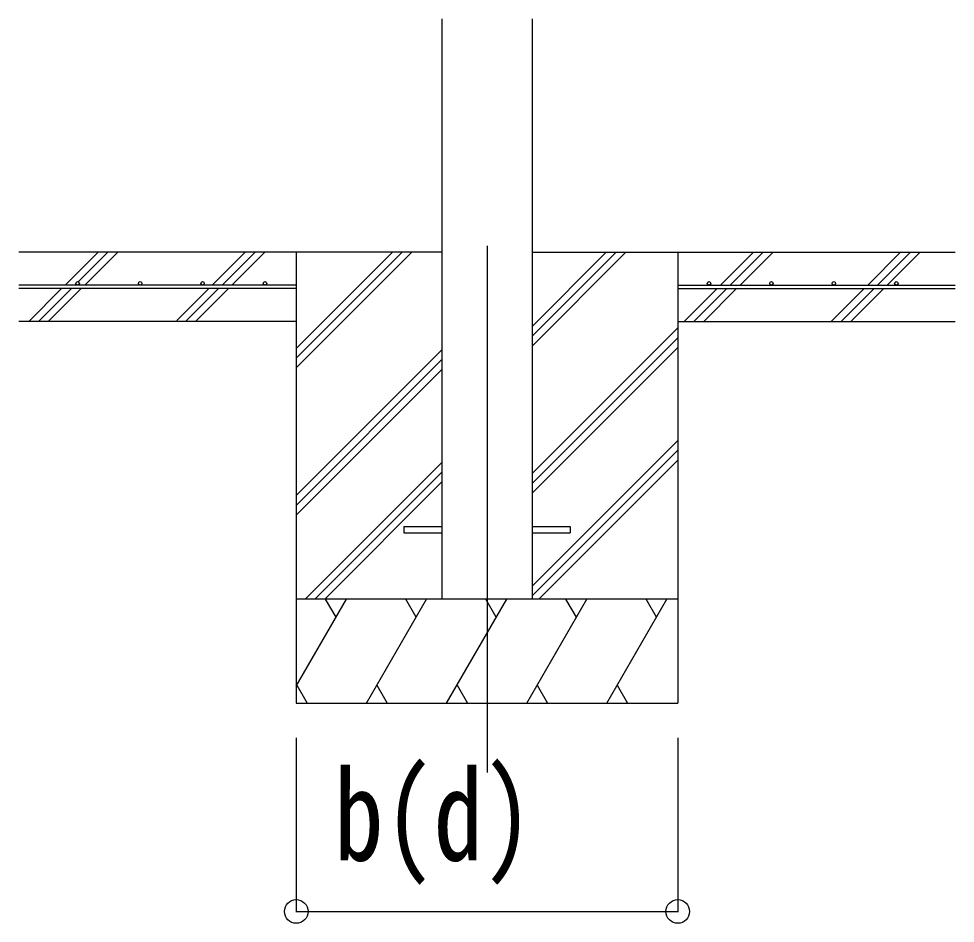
# Model space of a CAD drawing. Units: millimetres, scale not verified. Extents: x -16820 to 16820, y -11880 to 11880.
# Drawn here: x -11633 to -10283, y -6153 to -4850 of the extents above; entities that cross this region are included whole.
import ezdxf
from ezdxf.enums import TextEntityAlignment as Align

# ---------------------------------------------------------------- set-up
doc = ezdxf.new("R2010")
doc.units = ezdxf.units.MM
doc.header["$LTSCALE"] = 50
for name, color, linetype in [('0-3_YKK_12', 2, 'Continuous'), ('0-4_YKK_13', 4, 'Continuous'), ('0-5_YKK_A1', 4, 'Continuous'), ('0-6_YKK_D', 6, 'Continuous')]:
    doc.layers.add(name, color=color, linetype=linetype)
doc.styles.add('ＭＳ ゴシック', font='')
doc.styles.get('ＭＳ ゴシック').set_extended_font_data('MS Gothic')

msp = doc.modelspace()

# ---------------------------------------------------------------- linework, layer by layer
at = {"layer": '0-3_YKK_12'}
msp.add_line((-10957.92, -5176.79), (-10957.92, -5936), dxfattribs=at)
at = {"layer": '0-4_YKK_13'}
for p, q in [((-11077.72, -5581.5), (-11077.72, -5590.5)), ((-11077.72, -5581.5), (-11022.92, -5581.5)), ((-10892.92, -5581.5), (-10838.12, -5581.5)), ((-10838.12, -5581.5), (-10838.12, -5590.5)), ((-11077.72, -5590.5), (-11022.92, -5590.5)), ((-10892.92, -5590.5), (-10838.12, -5590.5))]:
    msp.add_line(p, q, dxfattribs=at)
at = {"layer": '0-5_YKK_A1'}
for p, q in [((-11022.92, -4849.65), (-11022.92, -5686)), ((-10892.92, -4849.65), (-10892.92, -5686)), ((-11022.92, -5186), (-11632.92, -5186)), ((-11566.09, -5233.5), (-11518.59, -5186)), ((-11547.09, -5228.64), (-11504.45, -5186)), ((-11537.8, -5233.5), (-11490.3, -5186)), ((-11353.96, -5233.5), (-11306.46, -5186)), ((-11339.81, -5233.5), (-11292.31, -5186)), ((-11325.67, -5233.5), (-11278.17, -5186)), ((-11232.92, -5186), (-11232.92, -5836)), ((-11232.92, -5352.88), (-11066.04, -5186)), ((-11232.92, -5338.74), (-11080.18, -5186)), ((-11232.92, -5324.6), (-11094.32, -5186)), ((-10892.92, -5321.25), (-10757.67, -5186)), ((-10892.92, -5307.11), (-10771.81, -5186)), ((-10892.92, -5292.96), (-10785.96, -5186)), ((-10892.92, -5186), (-10282.92, -5186)), ((-10682.92, -5186), (-10682.92, -5836)), ((-10621.32, -5233.5), (-10573.82, -5186)), ((-10607.18, -5233.5), (-10559.68, -5186)), ((-10593.04, -5233.5), (-10545.54, -5186)), ((-10409.19, -5233.5), (-10361.69, -5186)), ((-10395.05, -5233.5), (-10347.55, -5186)), ((-10380.91, -5233.5), (-10333.41, -5186)), ((-11232.92, -5233.5), (-11632.92, -5233.5)), ((-11551.95, -5233.5), (-11550.28, -5231.83)), ((-11232.92, -5233.5), (-11232.92, -5238.5)), ((-10682.92, -5233.5), (-10282.92, -5233.5)), ((-10682.92, -5233.5), (-10682.92, -5238.5)), ((-11232.92, -5238.5), (-11632.92, -5238.5)), ((-11618.59, -5286), (-11571.09, -5238.5)), ((-11604.45, -5286), (-11556.95, -5238.5)), ((-11590.3, -5286), (-11542.8, -5238.5)), ((-11405.05, -5284.6), (-11358.96, -5238.5)), ((-11392.31, -5286), (-11344.81, -5238.5)), ((-11378.17, -5286), (-11330.67, -5238.5)), ((-10682.92, -5238.5), (-10282.92, -5238.5)), ((-10673.82, -5286), (-10626.32, -5238.5)), ((-10659.68, -5286), (-10612.18, -5238.5)), ((-10645.54, -5286), (-10598.04, -5238.5)), ((-10461.69, -5286), (-10414.19, -5238.5)), ((-10447.55, -5286), (-10400.05, -5238.5)), ((-10433.41, -5286), (-10385.91, -5238.5)), ((-11232.92, -5286), (-11632.92, -5286)), ((-10682.92, -5286), (-10282.92, -5286)), ((-10892.92, -5505.09), (-10682.92, -5295.1)), ((-10892.92, -5519.24), (-10682.92, -5309.24)), ((-11232.92, -5536.73), (-11022.92, -5326.73)), ((-10892.92, -5533.38), (-10682.92, -5323.38)), ((-11232.92, -5550.87), (-11022.92, -5340.87)), ((-11232.92, -5565.01), (-11022.92, -5355.01)), ((-10892.92, -5667.22), (-10682.92, -5457.23)), ((-10892.92, -5681.37), (-10682.92, -5471.37)), ((-11220.06, -5686), (-11022.92, -5488.86)), ((-10883.41, -5686), (-10682.92, -5485.51)), ((-11205.92, -5686), (-11022.92, -5503)), ((-11191.78, -5686), (-11022.92, -5517.14)), ((-10682.92, -5686), (-11232.92, -5686)), ((-11232.92, -5811.45), (-11160.49, -5686)), ((-11175.49, -5711.98), (-11190.49, -5686)), ((-11131.62, -5836), (-11045.02, -5686)), ((-11060.02, -5711.98), (-11075.02, -5686)), ((-11016.15, -5836), (-10929.55, -5686)), ((-10944.55, -5711.98), (-10959.55, -5686)), ((-10900.68, -5836), (-10814.08, -5686)), ((-10829.08, -5711.98), (-10844.08, -5686)), ((-10785.21, -5836), (-10698.61, -5686)), ((-10713.61, -5711.98), (-10728.61, -5686)), ((-11232.1, -5810.02), (-11217.1, -5836)), ((-11116.63, -5810.02), (-11101.63, -5836)), ((-11001.16, -5810.02), (-10986.16, -5836)), ((-10885.68, -5810.02), (-10870.69, -5836)), ((-10770.22, -5810.02), (-10755.22, -5836)), ((-11232.92, -5836), (-10682.92, -5836))]:
    msp.add_line(p, q, dxfattribs=at)
for centre in [(-11547.92, -5231), (-11457.92, -5231), (-11367.92, -5231), (-11277.92, -5231), (-10637.92, -5231), (-10547.92, -5231), (-10457.92, -5231), (-10367.92, -5231)]:
    msp.add_circle(centre, 2.5, dxfattribs=at)
at = {"layer": '0-6_YKK_D'}
for p, q in [((-11232.92, -5886), (-11232.92, -6137)), ((-10682.92, -5886), (-10682.92, -6137)), ((-11232.92, -6136), (-10682.92, -6136))]:
    msp.add_line(p, q, dxfattribs=at)
for centre in [(-11232.92, -6136), (-10682.92, -6136)]:
    msp.add_circle(centre, 17, dxfattribs=at)

# ---------------------------------------------------------------- texts
at = {"layer": '0-6_YKK_D', "style": 'ＭＳ ゴシック', "width": 0.8}
msp.add_text('b(d)', height=132, dxfattribs=at).set_placement((-11178.72, -6102), align=Align.BOTTOM_LEFT)

doc.saveas('drawing.dxf')
